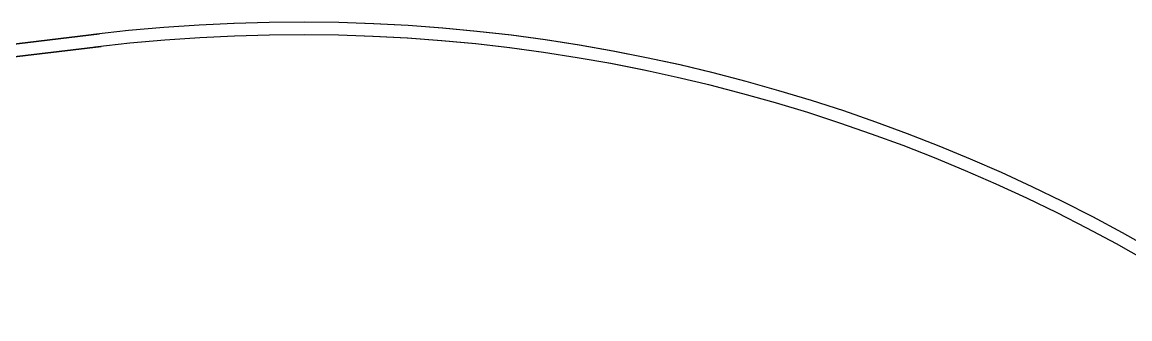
# Model space of a CAD drawing. Extents: x -15449 to 527173, y -170839 to 146543.
# Drawn here: x 15552.524 to 15556.925, y 7806.233 to 7807.413 of the extents above; entities that cross this region are included whole.
import ezdxf

# ---------------------------------------------------------------- set-up
doc = ezdxf.new("R2010")
doc.units = 0
doc.header["$LTSCALE"] = 8
doc.layers.get('0').update_dxf_attribs({"color": 1, "linetype": 'CONTINUOUS'})
for name, color, linetype, lineweight in [('G-IMPT', 7, 'CONTINUOUS', 30), ('Micron SGP Titleblock CAD template EDI$0$G-ANNO-TTLB', 7, 'CONTINUOUS', 30), ('X-F10A-LAY-S0-00-ASITE-001_EXTG_ROOF$0$A-_ROAD----_E', 9, 'CONTINUOUS', 20)]:
    doc.layers.add(name, color=color, linetype=linetype, lineweight=lineweight)

# ---------------------------------------------------------------- blocks, each defined once
blk = doc.blocks.new('A$Cf1db08be')
at = {"layer": 'G-IMPT'}
for p, q in [((80.7566, 27.7128), (53.5078, 24.4332)), ((53.5078, 24.4332), (80.7566, 27.7128)), ((80.7625, 27.6628), (53.5187, 24.3838)), ((53.5187, 24.3838), (80.7625, 27.6628))]:
    blk.add_line(p, q, dxfattribs=at)
for radius in [6.8221, 6.8221, 6.8221, 6.7717, 6.7717, 6.7717]:
    blk.add_arc((81.5468, 20.9367), radius, 23.50818, 96.8615, dxfattribs=at)
at = {"layer": 'X-F10A-LAY-S0-00-ASITE-001_EXTG_ROOF$0$A-_ROAD----_E'}
for centre, radius in [((81.546, 20.9369), 6.822), ((81.5461, 20.9369), 6.822), ((81.5468, 20.9367), 6.8221), ((81.5468, 20.9367), 6.8221), ((81.546, 20.9369), 6.7716), ((81.5461, 20.9369), 6.7716), ((81.5468, 20.9367), 6.7717), ((81.5468, 20.9367), 6.7717)]:
    blk.add_arc(centre, radius, 23.50818, 96.8615, dxfattribs=at)
blk = doc.blocks.new('Micron SGP Titleblock CAD template EDI$0$MU_SGP_ANTitleblock_A1_Type01_v1_1 - A1-419101-sample')
blk.add_blockref('A$Cf1db08be', (731.5833, 312.0548))
blk = doc.blocks.new('Micron SGP Titleblock CAD template EDI')
at = {"layer": 'Micron SGP Titleblock CAD template EDI$0$G-ANNO-TTLB'}
blk.add_blockref('Micron SGP Titleblock CAD template EDI$0$MU_SGP_ANTitleblock_A1_Type01_v1_1 - A1-419101-sample', (-3.846, 118.8541), dxfattribs=at)

msp = doc.modelspace()

# ---------------------------------------------------------------- block references
msp.add_blockref('Micron SGP Titleblock CAD template EDI', (14744.3378, 7348.7447))

doc.saveas('drawing.dxf')
